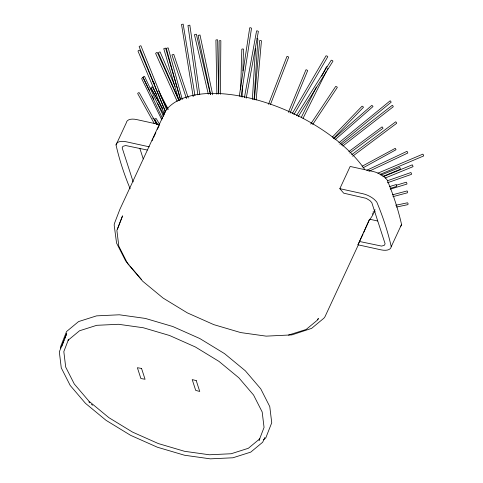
<?xml version="1.0" encoding="UTF-8"?>
<svg xmlns="http://www.w3.org/2000/svg" width="483" height="483" viewBox="0 0 483 483"><rect width="100%" height="100%" fill="white"/><g stroke="black" fill="none" stroke-linecap="round" stroke-linejoin="round"><path stroke-width="0.72" d="M218.727 93.617L219.143 40.844L220.043 40.632L220.846 40.717L220.417 94.245M240.667 89.79L241.826 49.175L242.689 48.958L243.504 49.067L242.883 70.874M242.128 97.198L242.454 85.92M252.361 99.48L255.531 48.409M254.094 99.77L257.868 38.93L256.992 38.598M254.396 99.691L259.697 40.445L260.536 40.409L261.454 40.783L256.153 100.029M239.278 96.292L249.723 27.76L250.526 27.742L251.522 28.207L241.077 96.739M244.422 97.663L256.582 30.888L257.361 30.876L258.393 31.383L246.233 98.158M61.806 346.359L64.124 340.322M64.637 338.981L66.702 333.614L59.318 351.835L61.269 367.871L70.186 385.44L85.473 403.335L106.079 420.349L130.603 435.322L157.38 447.222L184.572 455.246L210.334 458.85L232.909 457.781L250.755 452.118L262.667 442.241L264.895 437.435M68.526 339.374L63.822 351.618L65.7 367.08L74.297 384.009L89.035 401.264L108.898 417.668L132.541 432.098L158.346 443.569L184.554 451.303L209.387 454.775L231.152 453.748L248.353 448.284L259.836 438.769L259.087 440.369L264.056 427.443L262.178 411.981L253.581 395.052L238.844 377.797L218.98 361.393L195.343 346.969L169.533 335.492L143.324 327.758L118.492 324.286L96.727 325.313L79.526 330.777L68.043 340.292L68.544 339.223M117.454 229.123L122.549 215.865L116.886 230.355L118.812 246.203L127.633 263.567L142.739 281.263L163.109 298.083L187.356 312.881L213.818 324.642L240.697 332.576L266.163 336.138L291.883 334.888L311.607 328.38L323.894 318.194L324.956 316.782L358.634 244.229M268.506 104.28L286.956 56.402L287.56 56.414L288.707 57.145L270.528 104.316M359.286 241.434L381.63 246.101L384.371 245.255L385.114 243.782L371.807 202.655L369.93 200.608L366.18 198.338L343.667 193.152L339.839 188.678L350.157 166.454L373.105 171.495A13.898 6.798 24.9 0 1 387.161 179.99A579.757 283.72 24.9 0 1 401.548 224.462L391.236 246.68A13.898 6.798 24.9 0 1 380.948 249.832L357.994 244.79L369.598 219.216L377.706 220.991M369.598 219.216L363.621 232.667M288.369 112.322L305.95 69.806L306.536 69.818L307.689 70.572L290.114 113.088M130.144 188.744A579.757 283.72 24.9 0 1 116.035 144.942L126.347 122.724A13.898 6.798 24.9 0 1 136.635 119.573L159.589 124.614M152.085 140.776L153.026 138.754M153.648 137.407L155.84 132.692M157.398 129.329L159.275 125.284M357.994 244.79L362.999 234.014M370.075 219.584L370.709 218.213A116.18 56.855 24.9 0 0 375.007 209.544M301.277 117.387L316.377 87.031M321.744 76.236L326.442 66.787L326.991 66.799M303.058 118.275L326.544 71.049M327.22 69.703L327.891 68.351M292.149 113.716L326.055 55.756L327.414 56.245L327.794 56.722L293.881 114.682M296.471 115.666L331.266 60.158L332.582 60.659L332.974 61.154L298.18 116.663M310.666 124.101L335.715 86.403L336.941 86.892L337.333 87.387L312.7 124.457M155.719 120.647L155.224 121.372L157.072 124.656M332.292 137.148L362.099 106.151L363.029 106.677L363.482 107.28L333.675 138.277M333.789 138.603L371.783 105.385L372.538 105.898L373.009 106.562L335.015 139.78M317.343 319.42L318.466 318.49L317.892 319.722L306.125 329.484L288.478 335.081M263.501 439.802L265.789 437.906L271.736 422.77L269.768 406.589L260.766 388.863L245.34 370.799L224.547 353.634L199.799 338.529L172.787 326.52L145.353 318.424L119.355 314.789L96.576 315.864L78.566 321.581L66.551 331.543L60.604 346.679L60.786 348.152M338.885 142.799L390.179 100.784L390.777 101.406L391.164 102.215L339.869 144.23M341.209 145.027L392.311 105.27L392.884 105.892L393.301 106.737L342.791 146.029M351.642 154.741L395.74 121.782L396.289 122.41L396.724 123.274L352.632 156.232M348.829 151.62L382.089 126.866L382.614 127.47L383.037 128.303L349.77 153.057M362.093 166.267L395.263 148.323L396.03 149.73L362.987 167.885M366.748 170.294L406.994 151.324L407.199 151.59L407.821 153.014L368.94 171.344M377.845 173.21L422.885 154.119L423.15 154.439L423.682 155.931L380.03 174.435M383.001 176.784L412.271 164.83L412.554 165.168L413.05 166.659L385.168 178.046M380.882 175.16L399.755 167.48L400.027 167.806L400.498 169.237L383.019 176.349M387.42 180.757L410.918 172.522L411.576 173.808L411.552 174.327L387.342 182.809M389.678 186.547L396.151 184.566L396.543 185.007L396.67 186.402L390.192 188.388M396.223 185.267L406.312 182.188L406.988 183.606L406.849 184.101L390.276 189.161M392.552 194.8L407.103 190.93L407.537 191.437L407.471 192.783L392.927 196.659M395.728 205.269L407.513 202.788L408.02 203.434L408.05 204.4L407.567 204.707L396.519 207.038M372.948 212.013L375.158 211.548M152.743 118.371L153.691 118.184L155.623 121.408M150.364 88.757L151.276 88.631L162.348 108.325M152.682 81.844L153.461 81.79L154.488 83.801M149.271 146.832L126.323 141.797A13.898 6.798 24.9 0 0 116.035 144.942M339.839 188.678L362.793 193.713A13.898 6.798 24.9 0 1 376.849 202.208A579.757 283.72 24.9 0 1 391.236 246.68M147.249 150.026L125.64 145.528L122.893 146.367L122.157 147.84L133.169 181.88M129.094 264.992L125.677 260.995L116.56 243.052L114.151 224.945L114.543 223.231L119.875 209.356L165.627 110.788A116.18 56.855 24.9 0 1 260.44 100.935A116.18 56.855 24.9 0 1 364.792 169.563M130.066 266.139L141.29 279.277M372.212 213.516L372.707 214.247M159.179 123.684L156.22 118.534L155.327 118.685L154.808 119.392L157.766 124.638M157.452 103.169L164.099 114.984M156.824 94.897L152.411 87L151.511 87.115L150.883 87.803L151.155 88.371L162.566 108.778M156.727 124.258L139.219 92.676L138.331 92.784L137.679 93.448L137.915 94.016L154.331 123.624M158.533 90.768L168.319 109.46M159.994 94.511L167.553 109.23M149.537 90.478L143.252 77.63L142.515 77.666L141.682 78.632L161.859 119.887M152.181 95.894L153.835 99.275M163.61 116.427L144.508 76.368L143.795 76.399L142.908 77.334L162.656 118.746M178.951 100.536L157.343 52.478L156.643 52.502L155.604 53.396L177.219 101.46M175.136 86.499L160.102 51.983L159.432 52.007L158.339 52.864L179.084 100.5M165.391 111.247L139.744 50.172L139.092 50.19L137.957 51.011L164.474 114.163M166.75 110.052L140.933 45.813L140.311 45.831L139.116 46.603L165.494 112.237M188.328 97.989L173.777 54.398L173.282 54.416L171.96 55.002L186.51 98.592M139.81 148.311L143.252 158.949M180.437 98.792L165.584 48.125L164.232 48.415L163.749 48.65L179.024 100.766M182.296 99.498L168.162 47.889L167.758 47.92L166.321 48.372L180.455 99.987M210.395 94.439L196.352 34.221L195.989 34.263L194.432 34.655L208.3 94.137M212.707 94.777L200.004 34.993L199.672 35.048L198.084 35.398L210.63 94.445M194.969 95.598L183.166 24.15L181.53 24.41L193.182 96.672M199.769 94.596L189.855 25.207L189.143 25.273L187.959 25.502L197.873 94.891M218.594 94.1L217.64 39.866L216.849 39.805L215.913 40.017L216.867 94.245M162.94 115.262A116.18 56.855 24.9 0 1 165.192 111.392M401.548 224.462A13.898 6.798 24.9 0 1 400.57 226.412M92.488 405.267A109.224 53.45 24.9 0 1 91.426 404.295M89.862 402.84A109.224 53.45 24.9 0 1 88.842 401.868M141.555 368.457L137.377 367.708L140.873 378.521L145.057 379.27L141.555 368.457M196.243 380.634L192.21 379.578L195.706 390.391L199.745 391.447L196.243 380.634"/></g></svg>
